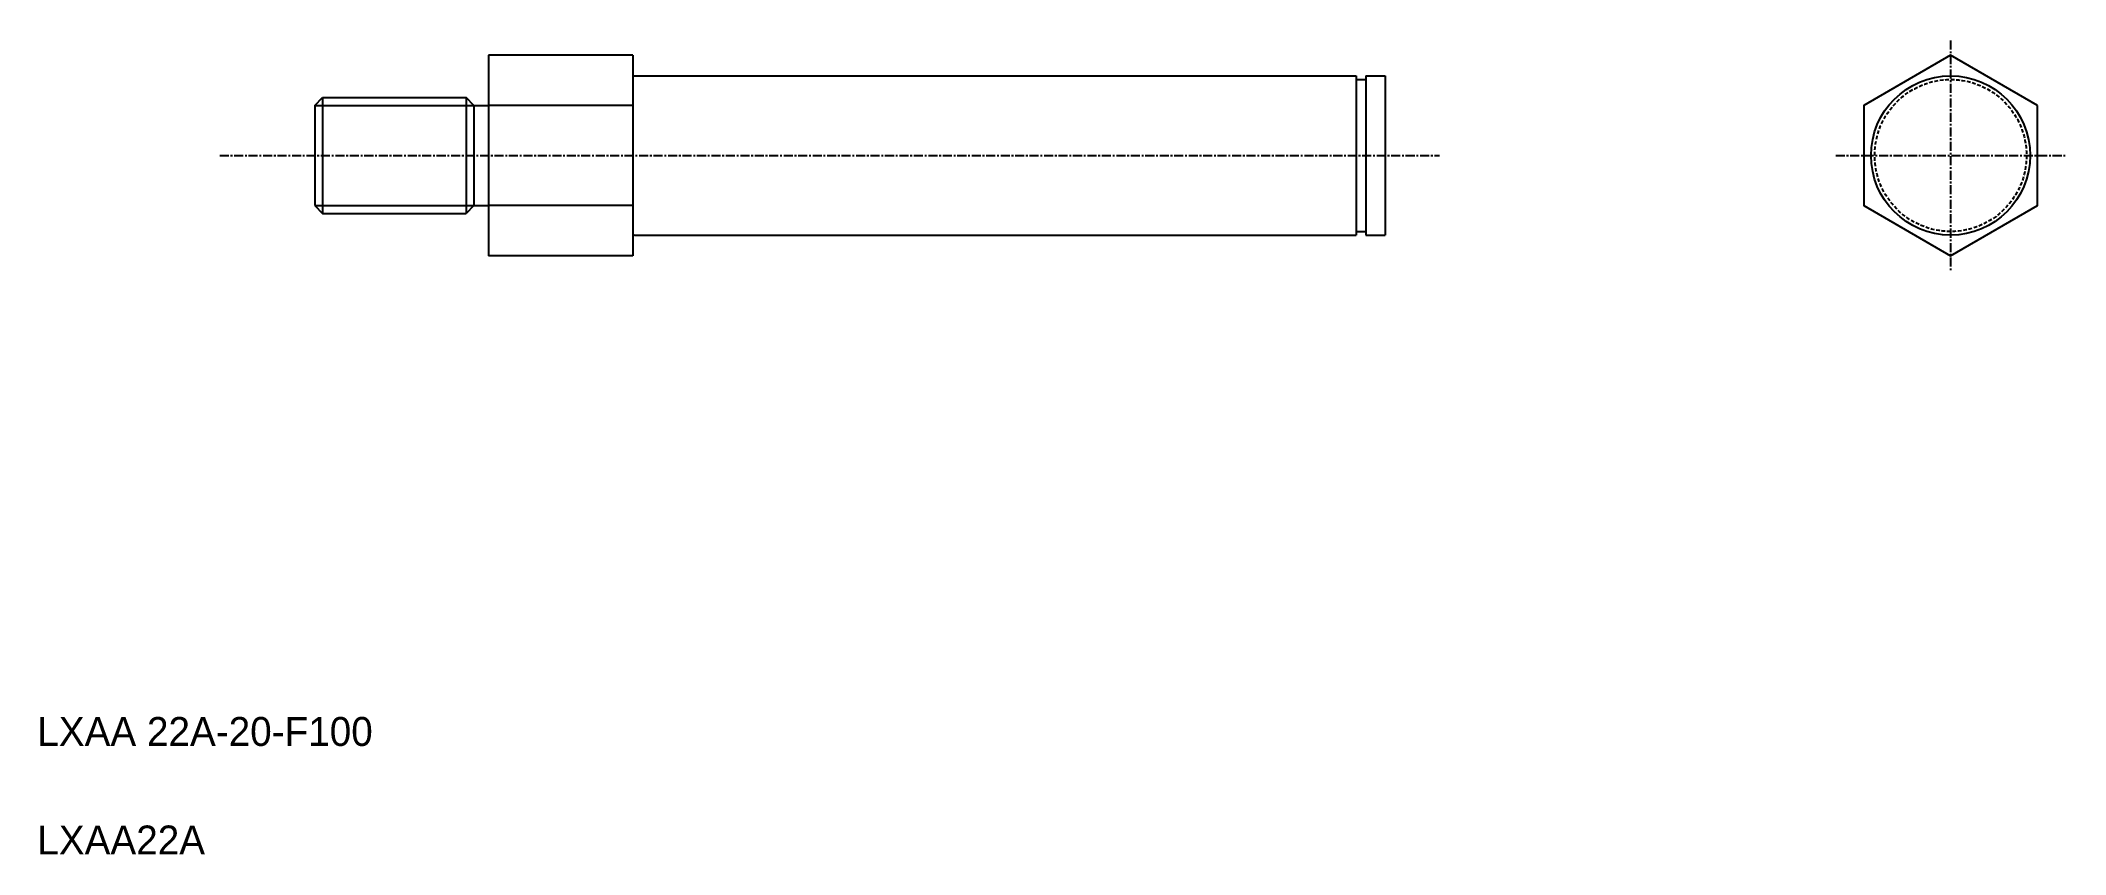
# Model space of a CAD drawing. Extents: x -196 to 84, y 89 to 201.
import ezdxf

# ---------------------------------------------------------------- set-up
doc = ezdxf.new("R2010")
doc.units = 0
doc.linetypes.add('CENTER', pattern=[2, 1.25, -0.25, 0.25, -0.25])
doc.linetypes.add('DASHED', pattern=[0.75, 0.5, -0.25])
doc.layers.get('0').update_dxf_attribs({"linetype": 'CONTINUOUS'})
doc.layers.add('CENTER', color=1, linetype='CENTER')

msp = doc.modelspace()

# ---------------------------------------------------------------- linework, layer by layer
at = {"color": 7, "linetype": 'CONTINUOUS'}
for p, q in [((-133.86, 199.03), (-133.86, 171.32)), ((-113.86, 199.03), (-133.86, 199.03)), ((-113.86, 199.03), (-113.86, 171.32)), ((-113.66, 196.17), (-13.86, 196.17)), ((-108.71, 196.17), (-108.71, 196.17)), ((-103.76, 196.17), (-103.76, 196.17)), ((-13.86, 196.17), (-13.86, 174.17)), ((-12.51, 196.17), (-12.51, 174.17)), ((-12.51, 196.17), (-9.86, 196.17)), ((-9.86, 196.17), (-9.86, 174.17)), ((-13.86, 195.67), (-12.51, 195.67)), ((-157.86, 192.09), (-156.78, 193.17)), ((-157.86, 192.09), (-157.86, 178.26)), ((-156.78, 193.17), (-136.94, 193.17)), ((-156.78, 193.17), (-156.78, 177.17)), ((-135.86, 192.09), (-136.94, 193.17)), ((-136.94, 193.17), (-136.94, 177.17)), ((-135.86, 192.09), (-135.86, 178.26)), ((-135.86, 192.09), (-133.86, 192.09)), ((-113.86, 192.1), (-133.86, 192.1)), ((-135.86, 188.63), (-135.86, 188.63)), ((-157.86, 185.17), (-157.86, 185.17)), ((-135.86, 185.17), (-135.86, 185.17)), ((-157.86, 178.26), (-156.78, 177.17)), ((-156.78, 177.17), (-136.94, 177.17)), ((-135.86, 178.26), (-136.94, 177.17)), ((-135.86, 178.26), (-133.86, 178.26)), ((-113.86, 178.24), (-133.86, 178.24)), ((-113.66, 174.17), (-13.86, 174.17)), ((-108.71, 174.17), (-108.71, 174.17)), ((-103.76, 174.17), (-103.76, 174.17)), ((-13.86, 174.67), (-12.51, 174.67)), ((-12.51, 174.17), (-9.86, 174.17)), ((-113.86, 171.32), (-133.86, 171.32))]:
    msp.add_line(p, q, dxfattribs=at)
at = {"color": 3, "linetype": 'CONTINUOUS'}
for p, q in [((-157.86, 192.09), (-135.86, 192.09)), ((-157.86, 178.26), (-135.86, 178.26))]:
    msp.add_line(p, q, dxfattribs=at)
at = {"color": 7, "linetype": 'CONTINUOUS'}
msp.add_lwpolyline([(80.35, 192.1), (68.35, 199.03), (56.35, 192.1), (56.35, 178.24), (68.35, 171.32), (80.35, 178.24)], close=True, dxfattribs=at)
msp.add_circle((68.35, 185.17), 11, dxfattribs=at)
at = {"color": 3, "linetype": 'DASHED'}
msp.add_circle((68.35, 185.17), 10.5, dxfattribs=at)
at = {"color": 7, "linetype": 'CONTINUOUS'}
for centre, start, end in [((-113.66, 196.37), 180, 270), ((-113.66, 173.97), 90, 180)]:
    msp.add_arc(centre, 0.2, start, end, dxfattribs=at)
at = {"layer": 'CENTER', "color": 1, "linetype": 'CENTER'}
for p, q in [((68.35, 201.06), (68.35, 169.29)), ((-171.01, 185.17), (-2.34, 185.17)), ((52.46, 185.17), (84.24, 185.17))]:
    msp.add_line(p, q, dxfattribs=at)

# ---------------------------------------------------------------- texts
at = {"color": 7, "linetype": 'CONTINUOUS'}
for s, p in [('LXAA 22A-20-F100', (-196.23, 103.56)), ('LXAA22A', (-196.23, 88.56))]:
    msp.add_text(s, height=4, dxfattribs=at).set_placement(p)

doc.saveas('drawing.dxf')
